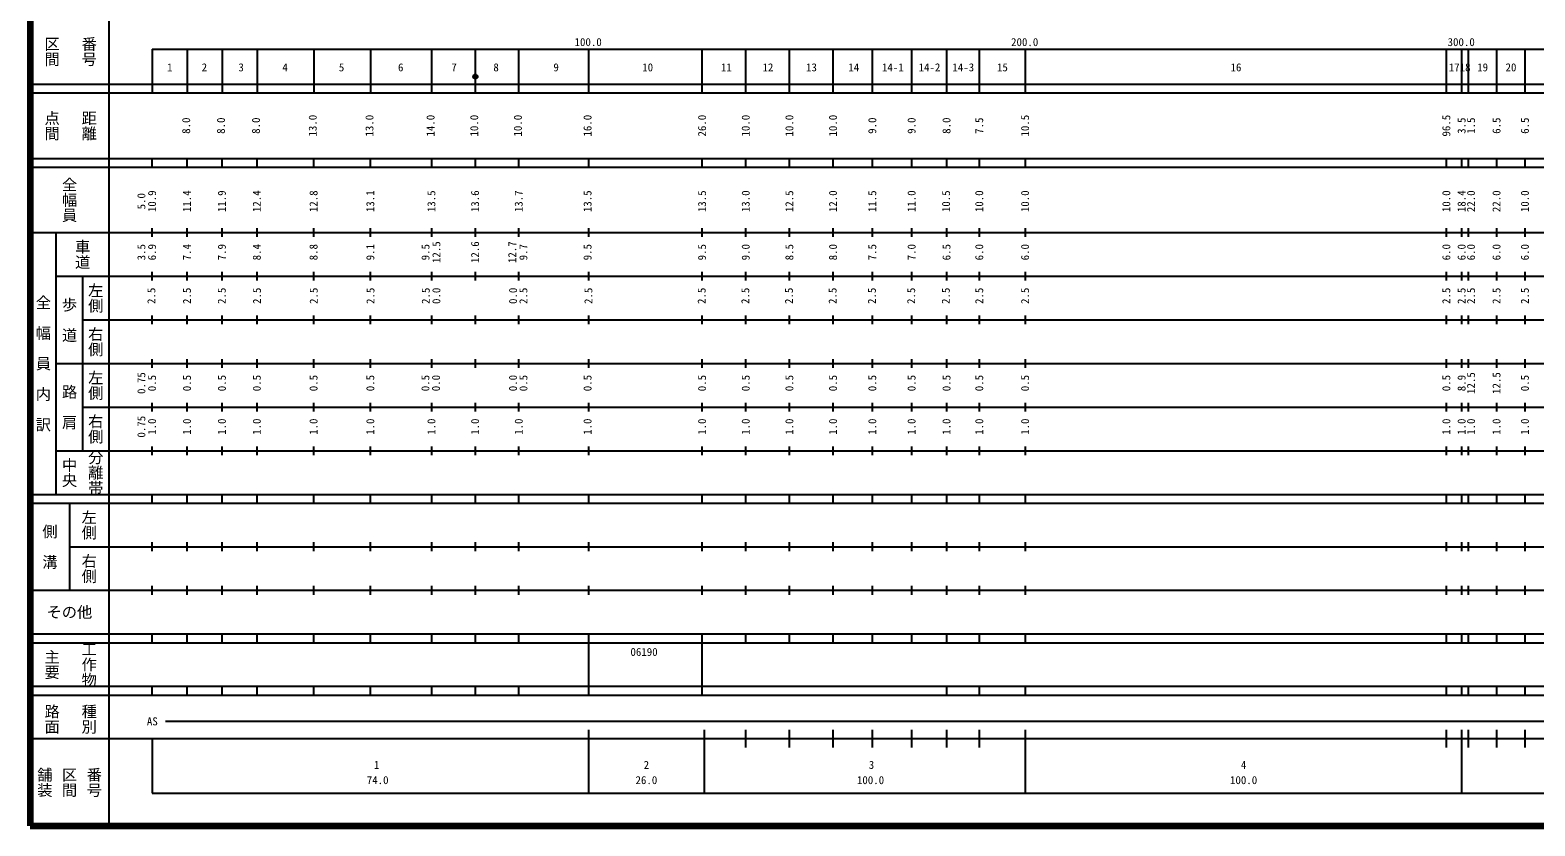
# Model space of a CAD drawing. Units: millimetres on the paper, with parts at other scales. Extents: x 40 to 680, y 20 to 380.
# Drawn here: x 40 to 384.7, y 20 to 202.4 of the extents above; entities that cross this region are included whole.
import ezdxf
from ezdxf.enums import TextEntityAlignment as Align

# ---------------------------------------------------------------- set-up
doc = ezdxf.new("R2010")
doc.units = ezdxf.units.MM
doc.layers.add('M-TTL', color=2, linetype='Continuous', lineweight=140)
doc.layers.add('M-TTL-BAND', color=7, linetype='Continuous', lineweight=25)
doc.styles.add('@ＭＳ ゴシック', font='')
doc.styles.add('ＭＳ ゴシック', font='')
doc.styles.get('@ＭＳ ゴシック').set_extended_font_data('@MS Gothic')
doc.styles.get('ＭＳ ゴシック').set_extended_font_data('MS Gothic')

msp = doc.modelspace()

# ---------------------------------------------------------------- hatches: boundary and pattern name
at = {"layer": 'M-TTL-BAND'}
msp.add_hatch(color=256, dxfattribs=at).paths.add_polyline_path([(142.51, 191.743, 1), (141.51, 191.743, 1)])

# ---------------------------------------------------------------- linework, layer by layer
at = {"layer": 'M-TTL'}
for p, q in [((40, 380), (40, 20)), ((40, 20), (680, 20))]:
    msp.add_line(p, q, dxfattribs=at)
at = {"layer": 'M-TTL-BAND'}
for p, q in [((58, 370), (58, 20)), ((68, 198), (579, 198)), ((68, 198), (68, 188)), ((76, 198), (76, 188)), ((84, 198), (84, 188)), ((92, 198), (92, 188)), ((105, 198), (105, 188)), ((118, 198), (118, 188)), ((132, 188), (132, 198)), ((142, 188), (142, 198)), ((152, 188), (152, 198)), ((168, 188), (168, 198)), ((194, 188), (194, 198)), ((204, 188), (204, 198)), ((214, 188), (214, 198)), ((224, 188), (224, 198)), ((233, 188), (233, 198)), ((242, 188), (242, 198)), ((250, 188), (250, 198)), ((257.5, 188), (257.5, 198)), ((268, 188), (268, 198)), ((364.5, 188), (364.5, 198)), ((368, 188), (368, 198)), ((369.5, 188), (369.5, 198)), ((376, 188), (376, 198)), ((382.5, 188), (382.5, 198)), ((40, 190), (579, 190)), ((40, 188), (579, 188)), ((40, 173), (579, 173)), ((68, 171), (68, 173)), ((76, 171), (76, 173)), ((84, 171), (84, 173)), ((92, 171), (92, 173)), ((105, 171), (105, 173)), ((118, 171), (118, 173)), ((132, 171), (132, 173)), ((142, 171), (142, 173)), ((152, 171), (152, 173)), ((168, 171), (168, 173)), ((194, 171), (194, 173)), ((204, 171), (204, 173)), ((214, 171), (214, 173)), ((224, 171), (224, 173)), ((233, 171), (233, 173)), ((242, 171), (242, 173)), ((250, 171), (250, 173)), ((257.5, 171), (257.5, 173)), ((268, 171), (268, 173)), ((364.5, 171), (364.5, 173)), ((368, 171), (368, 173)), ((369.5, 171), (369.5, 173)), ((376, 171), (376, 173)), ((382.5, 171), (382.5, 173)), ((40, 171), (579, 171)), ((40, 156), (579, 156)), ((46, 96), (46, 156)), ((68, 155), (68, 157)), ((76, 155), (76, 157)), ((84, 155), (84, 157)), ((92, 155), (92, 157)), ((105, 155), (105, 157)), ((118, 155), (118, 157)), ((132, 155), (132, 157)), ((142, 155), (142, 157)), ((152, 155), (152, 157)), ((168, 155), (168, 157)), ((194, 155), (194, 157)), ((204, 155), (204, 157)), ((214, 155), (214, 157)), ((224, 155), (224, 157)), ((233, 155), (233, 157)), ((242, 155), (242, 157)), ((250, 155), (250, 157)), ((257.5, 155), (257.5, 157)), ((268, 155), (268, 157)), ((364.5, 155), (364.5, 157)), ((368, 155), (368, 157)), ((369.5, 155), (369.5, 157)), ((376, 155), (376, 157)), ((382.5, 155), (382.5, 157)), ((46, 146), (579, 146)), ((52, 146), (52, 106)), ((68, 145), (68, 147)), ((76, 145), (76, 147)), ((84, 145), (84, 147)), ((92, 145), (92, 147)), ((105, 145), (105, 147)), ((118, 145), (118, 147)), ((132, 145), (132, 147)), ((142, 145), (142, 147)), ((152, 145), (152, 147)), ((168, 145), (168, 147)), ((194, 145), (194, 147)), ((204, 145), (204, 147)), ((214, 145), (214, 147)), ((224, 145), (224, 147)), ((233, 145), (233, 147)), ((242, 145), (242, 147)), ((250, 145), (250, 147)), ((257.5, 145), (257.5, 147)), ((268, 145), (268, 147)), ((364.5, 145), (364.5, 147)), ((368, 145), (368, 147)), ((369.5, 145), (369.5, 147)), ((376, 145), (376, 147)), ((382.5, 145), (382.5, 147)), ((52, 136), (579, 136)), ((68, 135), (68, 137)), ((76, 135), (76, 137)), ((84, 135), (84, 137)), ((92, 135), (92, 137)), ((105, 135), (105, 137)), ((118, 135), (118, 137)), ((132, 135), (132, 137)), ((142, 135), (142, 137)), ((152, 135), (152, 137)), ((168, 135), (168, 137)), ((194, 135), (194, 137)), ((204, 135), (204, 137)), ((214, 135), (214, 137)), ((224, 135), (224, 137)), ((233, 135), (233, 137)), ((242, 135), (242, 137)), ((250, 135), (250, 137)), ((257.5, 135), (257.5, 137)), ((268, 135), (268, 137)), ((364.5, 135), (364.5, 137)), ((368, 135), (368, 137)), ((369.5, 135), (369.5, 137)), ((376, 135), (376, 137)), ((382.5, 135), (382.5, 137)), ((46, 126), (579, 126)), ((68, 125), (68, 127)), ((76, 125), (76, 127)), ((84, 125), (84, 127)), ((92, 125), (92, 127)), ((105, 125), (105, 127)), ((118, 125), (118, 127)), ((132, 125), (132, 127)), ((142, 125), (142, 127)), ((152, 125), (152, 127)), ((168, 125), (168, 127)), ((194, 125), (194, 127)), ((204, 125), (204, 127)), ((214, 125), (214, 127)), ((224, 125), (224, 127)), ((233, 125), (233, 127)), ((242, 125), (242, 127)), ((250, 125), (250, 127)), ((257.5, 125), (257.5, 127)), ((268, 125), (268, 127)), ((364.5, 125), (364.5, 127)), ((368, 125), (368, 127)), ((369.5, 125), (369.5, 127)), ((376, 125), (376, 127)), ((382.5, 125), (382.5, 127)), ((52, 116), (579, 116)), ((68, 115), (68, 117)), ((76, 115), (76, 117)), ((84, 115), (84, 117)), ((92, 115), (92, 117)), ((105, 115), (105, 117)), ((118, 115), (118, 117)), ((132, 115), (132, 117)), ((142, 115), (142, 117)), ((152, 115), (152, 117)), ((168, 115), (168, 117)), ((194, 115), (194, 117)), ((204, 115), (204, 117)), ((214, 115), (214, 117)), ((224, 115), (224, 117)), ((233, 115), (233, 117)), ((242, 115), (242, 117)), ((250, 115), (250, 117)), ((257.5, 115), (257.5, 117)), ((268, 115), (268, 117)), ((364.5, 115), (364.5, 117)), ((368, 115), (368, 117)), ((369.5, 115), (369.5, 117)), ((376, 115), (376, 117)), ((382.5, 115), (382.5, 117)), ((68, 105), (68, 107)), ((76, 105), (76, 107)), ((84, 105), (84, 107)), ((92, 105), (92, 107)), ((105, 105), (105, 107)), ((118, 105), (118, 107)), ((132, 105), (132, 107)), ((142, 105), (142, 107)), ((152, 105), (152, 107)), ((168, 105), (168, 107)), ((194, 105), (194, 107)), ((204, 105), (204, 107)), ((214, 105), (214, 107)), ((224, 105), (224, 107)), ((233, 105), (233, 107)), ((242, 105), (242, 107)), ((250, 105), (250, 107)), ((257.5, 105), (257.5, 107)), ((268, 105), (268, 107)), ((364.5, 105), (364.5, 107)), ((368, 105), (368, 107)), ((369.5, 105), (369.5, 107)), ((376, 105), (376, 107)), ((382.5, 105), (382.5, 107)), ((46, 106), (579, 106)), ((40, 96), (579, 96)), ((40, 94), (579, 94)), ((49, 94), (49, 74)), ((68, 94), (68, 96)), ((76, 94), (76, 96)), ((84, 94), (84, 96)), ((92, 94), (92, 96)), ((105, 94), (105, 96)), ((118, 94), (118, 96)), ((132, 94), (132, 96)), ((142, 94), (142, 96)), ((152, 94), (152, 96)), ((168, 94), (168, 96)), ((194, 94), (194, 96)), ((204, 94), (204, 96)), ((214, 94), (214, 96)), ((224, 94), (224, 96)), ((233, 94), (233, 96)), ((242, 94), (242, 96)), ((250, 94), (250, 96)), ((257.5, 94), (257.5, 96)), ((268, 94), (268, 96)), ((364.5, 94), (364.5, 96)), ((368, 94), (368, 96)), ((369.5, 94), (369.5, 96)), ((376, 94), (376, 96)), ((382.5, 94), (382.5, 96)), ((49, 84), (579, 84)), ((68, 83), (68, 85)), ((76, 83), (76, 85)), ((84, 83), (84, 85)), ((92, 83), (92, 85)), ((105, 83), (105, 85)), ((118, 83), (118, 85)), ((132, 83), (132, 85)), ((142, 83), (142, 85)), ((152, 83), (152, 85)), ((168, 83), (168, 85)), ((194, 83), (194, 85)), ((204, 83), (204, 85)), ((214, 83), (214, 85)), ((224, 83), (224, 85)), ((233, 83), (233, 85)), ((242, 83), (242, 85)), ((250, 83), (250, 85)), ((257.5, 83), (257.5, 85)), ((268, 83), (268, 85)), ((364.5, 83), (364.5, 85)), ((368, 83), (368, 85)), ((369.5, 83), (369.5, 85)), ((376, 83), (376, 85)), ((382.5, 83), (382.5, 85)), ((40, 74), (579, 74)), ((68, 73), (68, 75)), ((76, 73), (76, 75)), ((84, 73), (84, 75)), ((92, 73), (92, 75)), ((105, 73), (105, 75)), ((118, 73), (118, 75)), ((132, 73), (132, 75)), ((142, 73), (142, 75)), ((152, 73), (152, 75)), ((168, 73), (168, 75)), ((194, 73), (194, 75)), ((204, 73), (204, 75)), ((214, 73), (214, 75)), ((224, 73), (224, 75)), ((233, 73), (233, 75)), ((242, 73), (242, 75)), ((250, 73), (250, 75)), ((257.5, 73), (257.5, 75)), ((268, 73), (268, 75)), ((364.5, 73), (364.5, 75)), ((368, 73), (368, 75)), ((369.5, 73), (369.5, 75)), ((376, 73), (376, 75)), ((382.5, 73), (382.5, 75)), ((40, 64), (579, 64)), ((68, 62), (68, 64)), ((76, 62), (76, 64)), ((84, 62), (84, 64)), ((92, 62), (92, 64)), ((105, 62), (105, 64)), ((118, 62), (118, 64)), ((132, 62), (132, 64)), ((142, 62), (142, 64)), ((152, 62), (152, 64)), ((168, 62), (168, 64)), ((194, 62), (194, 64)), ((204, 62), (204, 64)), ((214, 62), (214, 64)), ((224, 62), (224, 64)), ((233, 62), (233, 64)), ((242, 62), (242, 64)), ((250, 62), (250, 64)), ((257.5, 62), (257.5, 64)), ((268, 62), (268, 64)), ((364.5, 62), (364.5, 64)), ((368, 62), (368, 64)), ((369.5, 62), (369.5, 64)), ((376, 62), (376, 64)), ((382.5, 62), (382.5, 64)), ((40, 62), (579, 62)), ((168, 52), (168, 62)), ((194, 52), (194, 62)), ((40, 52), (579, 52)), ((68, 50), (68, 52)), ((76, 50), (76, 52)), ((84, 50), (84, 52)), ((92, 50), (92, 52)), ((105, 50), (105, 52)), ((118, 50), (118, 52)), ((132, 50), (132, 52)), ((142, 50), (142, 52)), ((152, 50), (152, 52)), ((168, 50), (168, 52)), ((194, 50), (194, 52)), ((250, 50), (250, 52)), ((257.5, 50), (257.5, 52)), ((268, 50), (268, 52)), ((364.5, 50), (364.5, 52)), ((368, 50), (368, 52)), ((369.5, 50), (369.5, 52)), ((376, 50), (376, 52)), ((382.5, 50), (382.5, 52)), ((40, 50), (579, 50)), ((71, 44), (535, 44)), ((168, 27.5), (168, 42)), ((194.5, 27.5), (194.5, 42)), ((204, 38), (204, 42)), ((214, 38), (214, 42)), ((224, 38), (224, 42)), ((233, 38), (233, 42)), ((242, 38), (242, 42)), ((250, 38), (250, 42)), ((257.5, 38), (257.5, 42)), ((268, 27.5), (268, 42)), ((364.5, 38), (364.5, 42)), ((368, 27.5), (368, 42)), ((369.5, 38), (369.5, 42)), ((376, 38), (376, 42)), ((382.5, 38), (382.5, 42)), ((40, 40), (579, 40)), ((68, 40), (68, 27.5)), ((68, 27.5), (579, 27.5))]:
    msp.add_line(p, q, dxfattribs=at)
msp.add_circle((142.01, 191.743), 0.5, dxfattribs=at)

# ---------------------------------------------------------------- texts
at = {"layer": 'M-TTL-BAND', "style": '@ＭＳ ゴシック'}
for s, p in [('区間', (45, 197.5)), ('番号', (53.5, 197.5)), ('点間', (45, 180.5)), ('距離', (53.5, 180.5)), ('全幅員', (49, 163.5)), ('車道', (52, 151)), ('全\u3000幅\u3000員\u3000内\u3000訳', (43, 126)), ('左側', (55, 141)), ('歩\u3000道', (49, 136)), ('右側', (55, 131)), ('左側', (55, 121)), ('路\u3000肩', (49, 116)), ('右側', (55, 111)), ('中央', (49, 101)), ('分離帯', (55, 101)), ('左側', (53.5, 89)), ('側\u3000溝', (44.5, 84)), ('右側', (53.5, 79)), ('主要', (45, 57)), ('工作物', (53.5, 57)), ('路面', (45, 44.5)), ('種別', (53.5, 44.5)), ('舗装', (43.333, 30)), ('区間', (49, 30)), ('番号', (54.667, 30))]:
    msp.add_text(s, height=2.566, rotation=270, dxfattribs=at).set_placement(p, align=Align.MIDDLE_CENTER)
at = {"layer": 'M-TTL-BAND', "style": 'ＭＳ ゴシック'}
for s, p in [('100.0', (167.844, 198.195)), ('200.0', (267.844, 198.195)), ('300.0', (367.844, 198.195)), ('1', (72.011, 192.405)), ('2', (79.925, 192.405)), ('3', (88.345, 192.405)), ('4', (98.422, 192.405)), ('5', (111.35, 192.399)), ('6', (124.904, 192.405)), ('7', (137.126, 192.405)), ('8', (146.748, 192.405)), ('9', (160.509, 192.405)), ('10', (181.475, 192.405)), ('11', (199.485, 192.405)), ('12', (209.028, 192.405)), ('13', (219.001, 192.405)), ('14', (228.699, 192.405)), ('14-1', (237.648, 192.405)), ('14-2', (246.035, 192.405)), ('14-3', (253.777, 192.405)), ('15', (262.75, 192.405)), ('16', (316.25, 192.405)), ('17', (366.25, 192.405)), ('18', (368.75, 192.405)), ('19', (372.75, 192.405)), ('20', (379.25, 192.405)), ('AS', (68, 42.5)), ('1', (119.374, 32.523)), ('2', (181.183, 32.523)), ('3', (232.754, 32.523)), ('4', (318, 32.523)), ('74.0', (119.621, 29.033)), ('26.0', (181.183, 29.033)), ('100.0', (232.53, 29.033)), ('100.0', (318, 29.033))]:
    msp.add_text(s, height=1.833, dxfattribs=at).set_placement(p, align=Align.BOTTOM_CENTER)
for s, p in [('13.0', (106.203, 180.5)), ('13.0', (119.203, 180.5)), ('14.0', (133.203, 180.5)), ('10.0', (143.203, 180.5)), ('10.0', (153.203, 180.5)), ('16.0', (169.162, 180.5)), ('26.0', (195.393, 180.5)), ('10.0', (205.393, 180.5)), ('10.0', (215.393, 180.5)), ('10.0', (225.393, 180.5)), ('10.5', (269.393, 180.5)), ('96.5', (365.893, 180.5)), ('8.0', (77.209, 180.5)), ('8.0', (85.184, 180.5)), ('8.0', (93.203, 180.5)), ('9.0', (234.393, 180.5)), ('9.0', (243.393, 180.5)), ('8.0', (251.393, 180.5)), ('7.5', (258.893, 180.5)), ('3.5', (369.393, 180.5)), ('1.5', (371.558, 180.5)), ('6.5', (377.393, 180.5)), ('6.5', (383.893, 180.5)), ('10.9', (69.393, 163.174)), ('11.4', (77.393, 163.174)), ('11.9', (85.393, 163.174)), ('12.4', (93.393, 163.174)), ('12.8', (106.393, 163.174)), ('13.1', (119.393, 163.174)), ('13.5', (133.393, 163.174)), ('13.6', (143.393, 163.174)), ('13.7', (153.393, 163.174)), ('13.5', (169.162, 163.174)), ('13.5', (195.393, 163.174)), ('13.0', (205.393, 163.174)), ('12.5', (215.393, 163.174)), ('12.0', (225.393, 163.174)), ('11.5', (234.393, 163.174)), ('11.0', (243.393, 163.174)), ('10.5', (251.288, 163.174)), ('10.0', (258.893, 163.174)), ('10.0', (269.393, 163.174)), ('10.0', (365.893, 163.174)), ('18.4', (369.393, 163.174)), ('22.0', (371.558, 163.174)), ('22.0', (377.393, 163.174)), ('10.0', (383.893, 163.174)), ('5.0', (66.951, 163.174)), ('3.5', (66.951, 151.5)), ('6.9', (69.393, 151.5)), ('7.4', (77.393, 151.5)), ('7.9', (85.393, 151.5)), ('8.4', (93.393, 151.5)), ('8.8', (106.393, 151.5)), ('9.1', (119.393, 151.5)), ('9.5', (132.031, 151.5)), ('12.5', (134.531, 151.5)), ('12.6', (143.393, 151.5)), ('12.7', (151.908, 151.5)), ('9.7', (154.466, 151.5)), ('9.5', (169.162, 151.5)), ('9.5', (195.393, 151.5)), ('9.0', (205.393, 151.5)), ('8.5', (215.393, 151.5)), ('8.0', (225.393, 151.5)), ('7.5', (234.393, 151.5)), ('7.0', (243.393, 151.5)), ('6.5', (251.393, 151.5)), ('6.0', (258.893, 151.5)), ('6.0', (269.393, 151.5)), ('6.0', (365.893, 151.5)), ('6.0', (369.393, 151.5)), ('6.0', (371.558, 151.5)), ('6.0', (377.393, 151.5)), ('6.0', (383.893, 151.5)), ('2.5', (69.24, 141.5)), ('2.5', (77.394, 141.5)), ('2.5', (85.368, 141.5)), ('2.5', (93.433, 141.5)), ('2.5', (106.433, 141.5)), ('2.5', (119.433, 141.5)), ('2.5', (132.1, 141.5)), ('0.0', (134.523, 141.5)), ('0.0', (152.088, 141.5)), ('2.5', (154.462, 141.5)), ('2.5', (169.354, 141.5)), ('2.5', (195.305, 141.5)), ('2.5', (205.305, 141.5)), ('2.5', (215.305, 141.5)), ('2.5', (225.305, 141.5)), ('2.5', (234.305, 141.5)), ('2.5', (243.305, 141.5)), ('2.5', (251.233, 141.5)), ('2.5', (258.893, 141.5)), ('2.5', (269.393, 141.5)), ('2.5', (365.893, 141.5)), ('2.5', (369.393, 141.5)), ('2.5', (371.558, 141.5)), ('2.5', (377.393, 141.5)), ('2.5', (383.893, 141.5)), ('0.75', (66.951, 121.5)), ('0.5', (69.393, 121.5)), ('0.5', (77.393, 121.5)), ('0.5', (85.393, 121.5)), ('0.5', (93.393, 121.5)), ('0.5', (106.393, 121.5)), ('0.5', (119.393, 121.5)), ('0.5', (132.01, 121.5)), ('0.0', (134.443, 121.5)), ('0.0', (152.078, 121.5)), ('0.5', (154.475, 121.5)), ('0.5', (169.162, 121.5)), ('0.5', (195.393, 121.5)), ('0.5', (205.393, 121.5)), ('0.5', (215.393, 121.5)), ('0.5', (225.393, 121.5)), ('0.5', (234.393, 121.5)), ('0.5', (243.393, 121.5)), ('0.5', (251.393, 121.5)), ('0.5', (258.893, 121.5)), ('0.5', (269.393, 121.5)), ('0.5', (365.893, 121.5)), ('8.9', (369.393, 121.5)), ('12.5', (371.558, 121.5)), ('12.5', (377.393, 121.5)), ('0.5', (383.893, 121.5)), ('0.75', (66.951, 111.5)), ('1.0', (69.393, 111.5)), ('1.0', (77.393, 111.5)), ('1.0', (85.393, 111.5)), ('1.0', (93.393, 111.5)), ('1.0', (106.393, 111.5)), ('1.0', (119.393, 111.5)), ('1.0', (133.393, 111.5)), ('1.0', (143.393, 111.5)), ('1.0', (153.393, 111.5)), ('1.0', (169.162, 111.5)), ('1.0', (195.393, 111.5)), ('1.0', (205.393, 111.5)), ('1.0', (215.393, 111.5)), ('1.0', (225.393, 111.5)), ('1.0', (234.393, 111.5)), ('1.0', (243.393, 111.5)), ('1.0', (251.393, 111.5)), ('1.0', (258.893, 111.5)), ('1.0', (269.393, 111.5)), ('1.0', (365.893, 111.5)), ('1.0', (369.393, 111.5)), ('1.0', (371.558, 111.5)), ('1.0', (377.393, 111.5)), ('1.0', (383.893, 111.5))]:
    msp.add_text(s, height=1.833, rotation=90, dxfattribs=at).set_placement(p, align=Align.BOTTOM_CENTER)
msp.add_text('その他', height=2.566, dxfattribs=at).set_placement((49, 69), align=Align.MIDDLE_CENTER)
msp.add_text('06190', height=1.833, dxfattribs=at).set_placement((177.532, 58.405), align=Align.BOTTOM_LEFT)

doc.saveas('drawing.dxf')
